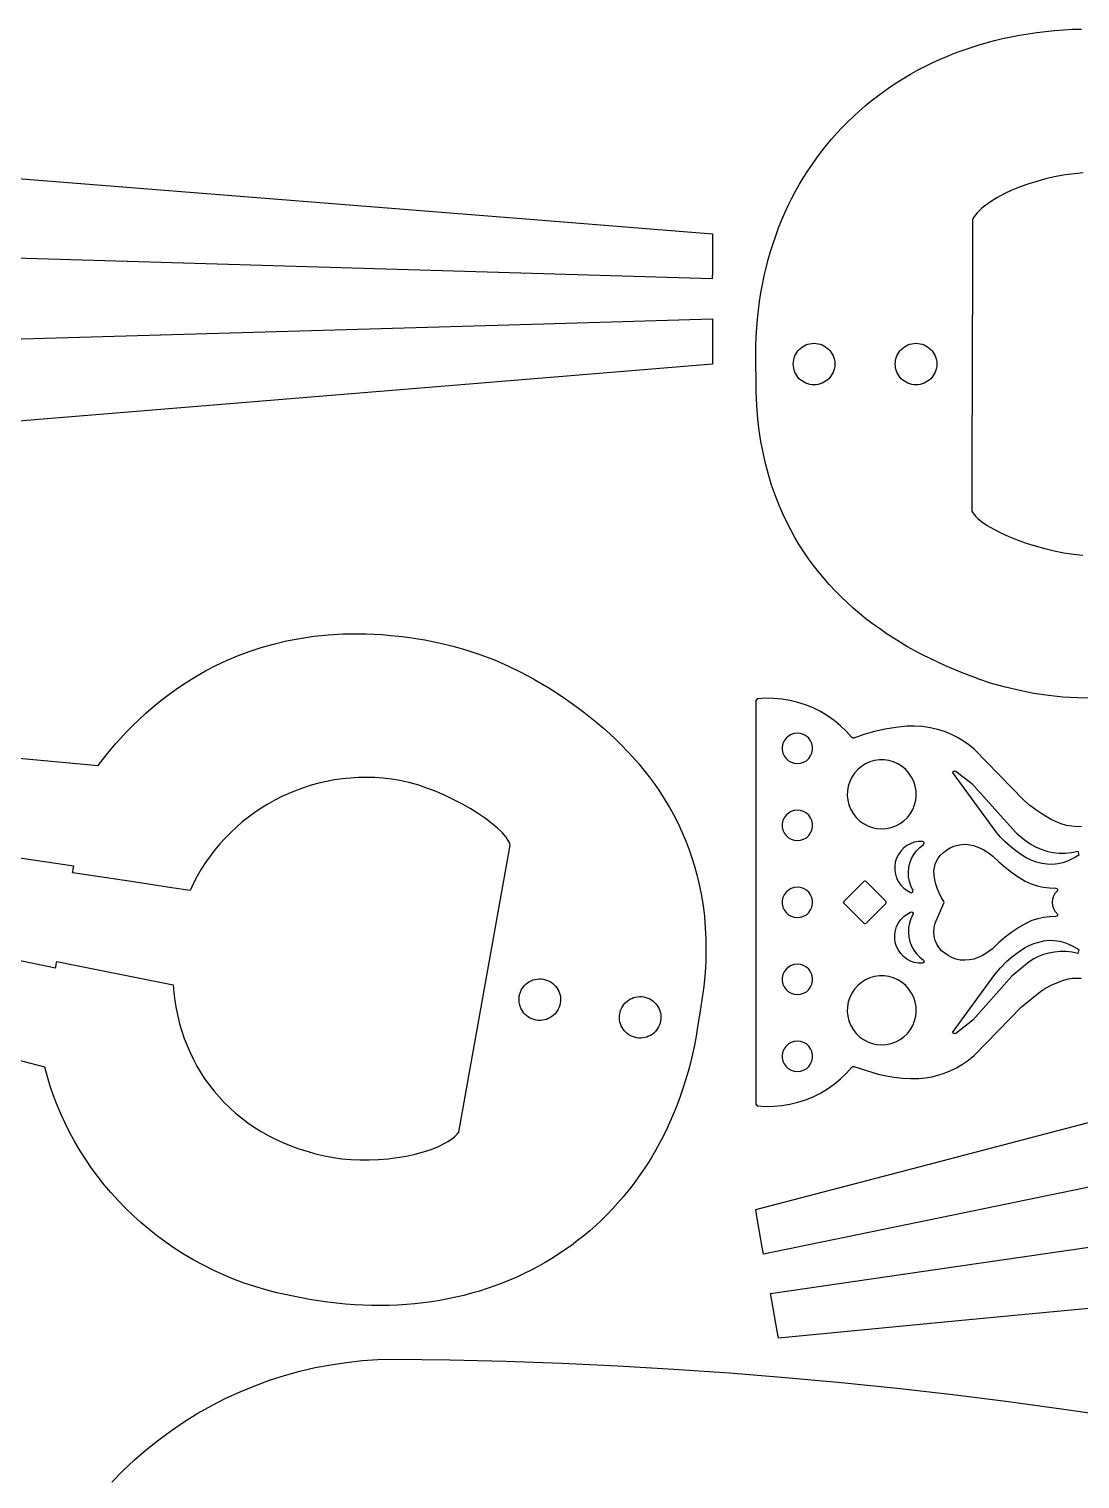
# Model space of a CAD drawing. Extents: x 0 to 1250, y 0 to 2500.
# Drawn here: x 922.2 to 984.1, y 642.6 to 728.1 of the extents above; entities that cross this region are included whole.
import ezdxf

# ---------------------------------------------------------------- set-up
doc = ezdxf.new("R2010")
doc.units = 0
doc.layers.get('0').update_dxf_attribs({"linetype": 'CONTINUOUS', "lineweight": 25})

msp = doc.modelspace()

# ---------------------------------------------------------------- linework, layer by layer
for points in [[(984.846, 688.646), (983.993, 688.664), (983.138, 688.718), (982.286, 688.808), (981.437, 688.934), (980.595, 689.096), (979.761, 689.294), (978.937, 689.528), (978.127, 689.797), (978.124, 689.798), (978.117, 689.801), (978.11, 689.803), (978.107, 689.804), (977.153, 690.166), (976.219, 690.56), (975.76, 690.769), (975.306, 690.986), (974.859, 691.213), (974.418, 691.448), (973.983, 691.691), (973.556, 691.944), (973.135, 692.205), (972.722, 692.476), (972.316, 692.755), (971.918, 693.044), (971.529, 693.343), (971.148, 693.651), (970.776, 693.969), (970.412, 694.297), (970.058, 694.634), (969.714, 694.981), (969.379, 695.339), (969.055, 695.707), (968.74, 696.085), (968.437, 696.474), (968.144, 696.873), (967.863, 697.283), (967.593, 697.704), (967.335, 698.136), (967.089, 698.579), (966.855, 699.033), (966.634, 699.499), (966.426, 699.975), (966.182, 700.594), (965.963, 701.221), (965.769, 701.854), (965.6, 702.494), (965.455, 703.14), (965.332, 703.791), (965.232, 704.447), (965.154, 705.108), (965.091, 705.924), (965.058, 706.724), (965.043, 707.524), (965.029, 708.337), (965.024, 708.886), (965.031, 709.429), (965.051, 709.967), (965.082, 710.499), (965.126, 711.025), (965.182, 711.545), (965.25, 712.059), (965.33, 712.567), (965.421, 713.069), (965.524, 713.564), (965.638, 714.053), (965.763, 714.536), (965.9, 715.011), (966.048, 715.48), (966.206, 715.942), (966.375, 716.397), (966.555, 716.845), (966.746, 717.286), (966.947, 717.72), (967.158, 718.146), (967.379, 718.565), (967.611, 718.976), (967.852, 719.38), (968.103, 719.776), (968.364, 720.164), (968.635, 720.544), (968.914, 720.917), (969.204, 721.281), (969.502, 721.636), (969.809, 721.984), (970.126, 722.323), (970.451, 722.653), (970.785, 722.975), (971.127, 723.288), (971.478, 723.593), (971.837, 723.888), (972.205, 724.175), (972.58, 724.452), (972.964, 724.72), (973.355, 724.979), (973.754, 725.228), (974.161, 725.468), (974.575, 725.698), (974.997, 725.919), (975.425, 726.13), (975.861, 726.331), (976.304, 726.522), (976.754, 726.702), (977.21, 726.873), (977.673, 727.033), (978.143, 727.183), (978.618, 727.322), (979.101, 727.451), (979.589, 727.57), (980.083, 727.677), (980.583, 727.773), (981.089, 727.859), (981.601, 727.933), (982.118, 727.996), (982.64, 728.048), (983.168, 728.089), (983.701, 728.118), (984.239, 728.136)], [(908.381, 720.364), (930.417, 718.609), (952.453, 716.854), (962.469, 716.057), (962.469, 715.64), (962.468, 714.724), (962.467, 713.807), (962.466, 713.39), (952.511, 713.686), (930.611, 714.336), (908.71, 714.986)], [(984.341, 719.64), (983.817, 719.596), (983.282, 719.525), (982.741, 719.428), (982.199, 719.308), (981.662, 719.165), (981.136, 719.002), (980.626, 718.821), (980.138, 718.622), (979.678, 718.408), (979.251, 718.18), (978.863, 717.941), (978.52, 717.691), (978.367, 717.562), (978.227, 717.432), (978.101, 717.3), (977.989, 717.167), (977.893, 717.032), (977.813, 716.896), (977.807, 714.208), (977.793, 708.295), (977.78, 702.381), (977.774, 699.693), (977.827, 699.594), (977.899, 699.491), (977.989, 699.386), (978.097, 699.28), (978.361, 699.063), (978.684, 698.843), (979.06, 698.624), (979.483, 698.408), (979.946, 698.197), (980.442, 697.996), (980.966, 697.806), (981.51, 697.632), (982.068, 697.475), (982.634, 697.339), (983.202, 697.227), (983.764, 697.141), (984.315, 697.085)], [(908.704, 709.475), (930.609, 710.109), (952.513, 710.743), (962.469, 711.031), (962.469, 710.613), (962.469, 709.694), (962.469, 708.774), (962.469, 708.356), (952.45, 707.534), (930.41, 705.725), (908.37, 703.917)], [(916.242, 685.609), (926.251, 684.679), (926.717, 685.285), (927.271, 685.952), (927.582, 686.302), (927.916, 686.66), (928.273, 687.026), (928.653, 687.395), (929.058, 687.767), (929.486, 688.139), (929.938, 688.51), (930.415, 688.876), (930.917, 689.235), (931.443, 689.587), (931.995, 689.928), (932.573, 690.257), (933.176, 690.571), (933.805, 690.868), (934.461, 691.147), (935.143, 691.404), (935.853, 691.638), (936.589, 691.847), (937.353, 692.029), (938.144, 692.182), (938.963, 692.303), (939.811, 692.39), (940.687, 692.441), (941.592, 692.455), (942.055, 692.447), (942.525, 692.429), (943.003, 692.4), (943.488, 692.36), (943.981, 692.309), (944.481, 692.247), (944.988, 692.174), (945.503, 692.088), (946.34, 691.922), (947.172, 691.721), (947.996, 691.484), (948.81, 691.213), (949.612, 690.907), (950.399, 690.567), (951.169, 690.194), (951.92, 689.788), (951.923, 689.787), (951.93, 689.783), (951.936, 689.779), (951.939, 689.778), (952.815, 689.256), (953.667, 688.706), (954.083, 688.42), (954.491, 688.127), (954.893, 687.827), (955.286, 687.519), (955.672, 687.203), (956.049, 686.88), (956.418, 686.55), (956.778, 686.212), (957.129, 685.866), (957.47, 685.512), (957.802, 685.15), (958.124, 684.781), (958.436, 684.403), (958.736, 684.017), (959.027, 683.624), (959.305, 683.222), (959.573, 682.811), (959.829, 682.393), (960.072, 681.966), (960.304, 681.53), (960.522, 681.086), (960.728, 680.633), (960.921, 680.172), (961.1, 679.702), (961.265, 679.223), (961.417, 678.735), (961.554, 678.238), (961.676, 677.733), (961.809, 677.081), (961.916, 676.426), (961.996, 675.768), (962.052, 675.109), (962.083, 674.447), (962.091, 673.785), (962.075, 673.121), (962.037, 672.457), (961.958, 671.643), (961.851, 670.849), (961.727, 670.058), (961.6, 669.256), (961.509, 668.714), (961.408, 668.18), (961.295, 667.654), (961.172, 667.136), (961.037, 666.625), (960.892, 666.122), (960.736, 665.628), (960.569, 665.142), (960.392, 664.663), (960.205, 664.193), (960.007, 663.732), (959.8, 663.279), (959.583, 662.834), (959.356, 662.398), (959.12, 661.97), (958.874, 661.551), (958.619, 661.141), (958.355, 660.74), (958.082, 660.348), (957.8, 659.965), (957.509, 659.591), (957.21, 659.226), (956.902, 658.87), (956.586, 658.524), (956.262, 658.187), (955.929, 657.86), (955.589, 657.542), (955.241, 657.233), (954.885, 656.935), (954.522, 656.646), (954.152, 656.367), (953.774, 656.098), (953.39, 655.839), (952.998, 655.59), (952.6, 655.351), (952.194, 655.123), (951.783, 654.904), (951.365, 654.697), (950.941, 654.499), (950.51, 654.312), (950.074, 654.136), (949.632, 653.97), (949.184, 653.815), (948.731, 653.671), (948.272, 653.538), (947.808, 653.416), (947.338, 653.305), (946.864, 653.205), (946.385, 653.116), (945.901, 653.039), (945.413, 652.973), (944.92, 652.918), (944.423, 652.875), (943.922, 652.843), (943.416, 652.824), (942.907, 652.815), (942.394, 652.819), (941.877, 652.835), (941.357, 652.862), (940.833, 652.902), (940.307, 652.953), (939.777, 653.017), (939.244, 653.093), (938.709, 653.182), (938.227, 653.27), (937.746, 653.364), (937.266, 653.465), (936.789, 653.574), (936.133, 653.742), (935.488, 653.932), (934.855, 654.143), (934.235, 654.375), (933.627, 654.627), (933.032, 654.899), (932.45, 655.19), (931.881, 655.5), (931.326, 655.827), (930.785, 656.171), (930.259, 656.533), (929.747, 656.91), (929.25, 657.303), (928.769, 657.71), (928.304, 658.132), (927.854, 658.567), (927.421, 659.015), (927.004, 659.476), (926.604, 659.948), (926.222, 660.432), (925.857, 660.926), (925.511, 661.43), (925.182, 661.944), (924.872, 662.466), (924.581, 662.997), (924.309, 663.535), (924.057, 664.08), (923.825, 664.632), (923.613, 665.189), (923.421, 665.751), (923.25, 666.318), (923.101, 666.889), (913.375, 669.414)], [(984.242, 681.089), (983.993, 681.071), (983.67, 681.092), (983.351, 681.146), (983.038, 681.231), (982.736, 681.348), (982.447, 681.494), (982.012, 681.744), (981.595, 682.021), (981.197, 682.324), (980.819, 682.653), (977.903, 685.65), (977.596, 685.898), (977.271, 686.125), (976.933, 686.329), (976.58, 686.509), (976.217, 686.664), (975.774, 686.805), (975.322, 686.909), (974.862, 686.976), (974.399, 687.005), (973.934, 686.995), (973.293, 686.932), (972.658, 686.83), (972.029, 686.691), (971.41, 686.513), (970.803, 686.299), (970.743, 686.296), (970.692, 686.329), (970.37, 686.689), (970.022, 687.023), (969.65, 687.331), (969.256, 687.609), (968.842, 687.857), (968.41, 688.073), (967.964, 688.256), (967.505, 688.405), (967.035, 688.519), (966.559, 688.598), (966.078, 688.64), (965.596, 688.646), (965.114, 688.616), (965.024, 688.516), (965.024, 664.696), (965.114, 664.596), (965.596, 664.566), (966.078, 664.572), (966.559, 664.615), (967.035, 664.693), (967.505, 664.807), (967.964, 664.956), (968.41, 665.139), (968.842, 665.355), (969.256, 665.603), (969.65, 665.882), (970.022, 666.189), (970.37, 666.524), (970.692, 666.884), (970.743, 666.916), (970.803, 666.914), (972.237, 666.474), (972.712, 666.365), (973.192, 666.286), (973.677, 666.235), (974.163, 666.214), (974.65, 666.221), (975.029, 666.256), (975.403, 666.317), (975.772, 666.405), (976.134, 666.519), (976.487, 666.659), (976.866, 666.847), (977.23, 667.062), (977.578, 667.303), (977.909, 667.567), (980.698, 670.45), (981.82, 671.346), (982.125, 671.542), (982.445, 671.716), (982.776, 671.866), (983.118, 671.991), (983.467, 672.091), (983.717, 672.131), (983.969, 672.142), (984.22, 672.124)], [(913.984, 674.767), (923.736, 672.748), (923.746, 672.807), (923.769, 672.936), (923.791, 673.065), (923.801, 673.124), (924.874, 672.907), (927.233, 672.429), (929.592, 671.952), (930.664, 671.734), (930.707, 671.263), (930.766, 670.797), (930.844, 670.338), (930.938, 669.885), (931.05, 669.44), (931.178, 669.002), (931.324, 668.572), (931.486, 668.151), (931.664, 667.738), (931.86, 667.334), (932.072, 666.94), (932.3, 666.555), (932.544, 666.181), (932.804, 665.818), (933.081, 665.465), (933.373, 665.125), (933.681, 664.795), (934.005, 664.479), (934.344, 664.175), (934.699, 663.884), (935.069, 663.606), (935.454, 663.342), (935.854, 663.092), (936.269, 662.858), (936.699, 662.637), (937.144, 662.433), (937.604, 662.244), (938.078, 662.071), (938.566, 661.916), (939.069, 661.776), (939.586, 661.655), (940.117, 661.551), (940.618, 661.478), (941.142, 661.43), (941.681, 661.407), (942.231, 661.408), (942.786, 661.433), (943.339, 661.48), (943.886, 661.549), (944.419, 661.639), (944.934, 661.75), (945.424, 661.881), (945.884, 662.031), (946.308, 662.2), (946.69, 662.387), (946.863, 662.486), (947.023, 662.59), (947.17, 662.698), (947.303, 662.81), (947.421, 662.926), (947.524, 663.046), (947.997, 665.692), (949.037, 671.513), (950.077, 677.335), (950.55, 679.981), (950.515, 680.088), (950.461, 680.202), (950.391, 680.321), (950.303, 680.444), (950.081, 680.704), (949.801, 680.976), (949.469, 681.257), (949.09, 681.544), (948.671, 681.831), (948.217, 682.116), (947.734, 682.393), (947.228, 682.66), (946.706, 682.911), (946.172, 683.143), (945.632, 683.352), (945.093, 683.534), (944.561, 683.685), (944.041, 683.801), (943.548, 683.877), (943.058, 683.932), (942.569, 683.965), (942.083, 683.978), (941.601, 683.97), (941.123, 683.942), (940.649, 683.894), (940.179, 683.827), (939.716, 683.741), (939.257, 683.636), (938.806, 683.512), (938.361, 683.371), (937.923, 683.212), (937.493, 683.036), (937.072, 682.843), (936.659, 682.633), (936.256, 682.407), (935.862, 682.165), (935.479, 681.907), (935.107, 681.635), (934.746, 681.347), (934.397, 681.045), (934.06, 680.729), (933.736, 680.399), (933.425, 680.056), (933.128, 679.7), (932.846, 679.331), (932.578, 678.949), (932.326, 678.556), (932.09, 678.151), (931.87, 677.734), (931.666, 677.307), (930.583, 677.471), (928.199, 677.832), (925.815, 678.193), (924.731, 678.357), (924.742, 678.419), (924.767, 678.553), (924.791, 678.687), (924.802, 678.748), (914.947, 680.194)], [(996.704, 662.281), (975.243, 657.853), (965.488, 655.841), (965.415, 656.252), (965.256, 657.158), (965.097, 658.064), (965.024, 658.475), (974.747, 661.025), (996.139, 666.633)], [(998.369, 653.944), (976.363, 651.845), (966.361, 650.892), (966.289, 651.302), (966.131, 652.205), (965.973, 653.108), (965.901, 653.518), (975.755, 654.956), (997.436, 658.118)], [(927.055, 642.4), (927.707, 643.066), (928.384, 643.705), (929.088, 644.316), (929.815, 644.898), (930.565, 645.45), (931.338, 645.971), (932.13, 646.461), (932.942, 646.918), (933.771, 647.342), (934.618, 647.732), (935.479, 648.087), (936.354, 648.407), (937.241, 648.692), (938.139, 648.94), (939.046, 649.152), (939.961, 649.327), (940.882, 649.464), (941.809, 649.565), (942.738, 649.627), (943.669, 649.652), (946.975, 649.609), (950.28, 649.529), (953.585, 649.412), (956.887, 649.258), (960.188, 649.068), (963.486, 648.841), (966.782, 648.577), (970.074, 648.277), (973.363, 647.94), (976.648, 647.567), (979.929, 647.157), (983.205, 646.711), (986.476, 646.228)]]:
    msp.add_lwpolyline(points)
for points in [[(967.239, 708.369), (967.245, 708.494), (967.264, 708.616), (967.294, 708.733), (967.335, 708.846), (967.387, 708.953), (967.448, 709.054), (967.518, 709.148), (967.597, 709.235), (967.684, 709.314), (967.779, 709.385), (967.88, 709.446), (967.987, 709.498), (968.099, 709.539), (968.217, 709.569), (968.338, 709.588), (968.464, 709.594), (968.589, 709.588), (968.711, 709.569), (968.828, 709.539), (968.941, 709.498), (969.048, 709.446), (969.149, 709.385), (969.243, 709.314), (969.33, 709.235), (969.409, 709.148), (969.48, 709.054), (969.541, 708.953), (969.592, 708.846), (969.634, 708.733), (969.664, 708.616), (969.682, 708.494), (969.689, 708.369), (969.682, 708.244), (969.664, 708.122), (969.634, 708.005), (969.592, 707.892), (969.541, 707.785), (969.48, 707.684), (969.409, 707.59), (969.33, 707.503), (969.243, 707.424), (969.149, 707.353), (969.048, 707.292), (968.941, 707.24), (968.828, 707.199), (968.711, 707.169), (968.589, 707.15), (968.464, 707.144), (968.338, 707.15), (968.217, 707.169), (968.099, 707.199), (967.987, 707.24), (967.88, 707.292), (967.779, 707.353), (967.684, 707.424), (967.597, 707.503), (967.518, 707.59), (967.448, 707.684), (967.387, 707.785), (967.335, 707.892), (967.294, 708.005), (967.264, 708.122), (967.245, 708.244)], [(973.254, 708.369), (973.26, 708.494), (973.278, 708.616), (973.309, 708.733), (973.35, 708.846), (973.401, 708.953), (973.463, 709.054), (973.533, 709.148), (973.612, 709.235), (973.699, 709.314), (973.794, 709.385), (973.895, 709.446), (974.002, 709.498), (974.114, 709.539), (974.232, 709.569), (974.353, 709.588), (974.479, 709.594), (974.604, 709.588), (974.725, 709.569), (974.843, 709.539), (974.955, 709.498), (975.062, 709.446), (975.163, 709.385), (975.258, 709.314), (975.345, 709.235), (975.424, 709.148), (975.494, 709.054), (975.556, 708.953), (975.607, 708.846), (975.649, 708.733), (975.679, 708.616), (975.697, 708.494), (975.703, 708.369), (975.697, 708.244), (975.679, 708.122), (975.649, 708.005), (975.607, 707.892), (975.556, 707.785), (975.494, 707.684), (975.424, 707.59), (975.345, 707.503), (975.258, 707.424), (975.163, 707.353), (975.062, 707.292), (974.955, 707.24), (974.843, 707.199), (974.725, 707.169), (974.604, 707.15), (974.479, 707.144), (974.353, 707.15), (974.232, 707.169), (974.114, 707.199), (974.002, 707.24), (973.895, 707.292), (973.794, 707.353), (973.699, 707.424), (973.612, 707.503), (973.533, 707.59), (973.463, 707.684), (973.401, 707.785), (973.35, 707.892), (973.309, 708.005), (973.278, 708.122), (973.26, 708.244)], [(967.486, 684.792), (967.673, 684.812), (967.852, 684.87), (968.015, 684.964), (968.154, 685.09), (968.265, 685.242), (968.342, 685.414), (968.381, 685.598), (968.381, 685.786), (968.342, 685.97), (968.265, 686.142), (968.154, 686.294), (968.015, 686.42), (967.852, 686.514), (967.673, 686.573), (967.486, 686.592), (967.298, 686.573), (967.12, 686.514), (966.957, 686.42), (966.817, 686.294), (966.706, 686.142), (966.63, 685.97), (966.591, 685.786), (966.591, 685.598), (966.63, 685.414), (966.706, 685.242), (966.817, 685.09), (966.957, 684.964), (967.12, 684.87), (967.298, 684.812)], [(972.459, 680.946), (972.742, 680.966), (973.019, 681.024), (973.286, 681.121), (973.536, 681.255), (973.765, 681.421), (973.97, 681.618), (974.144, 681.842), (974.286, 682.087), (974.392, 682.35), (974.461, 682.625), (974.49, 682.907), (974.481, 683.191), (974.431, 683.47), (974.344, 683.74), (974.219, 683.995), (974.061, 684.23), (973.871, 684.441), (973.654, 684.623), (973.413, 684.773), (973.154, 684.889), (972.882, 684.967), (972.601, 685.006), (972.317, 685.006), (972.036, 684.967), (971.764, 684.889), (971.505, 684.773), (971.264, 684.623), (971.047, 684.441), (970.857, 684.23), (970.699, 683.995), (970.574, 683.74), (970.487, 683.47), (970.437, 683.191), (970.428, 682.907), (970.457, 682.625), (970.526, 682.35), (970.632, 682.087), (970.774, 681.842), (970.948, 681.618), (971.152, 681.421), (971.382, 681.255), (971.632, 681.121), (971.899, 681.024), (972.176, 680.966)], [(984.078, 679.39), (983.892, 679.275), (983.698, 679.171), (983.422, 679.043), (983.133, 678.946), (982.835, 678.881), (982.532, 678.847), (982.21, 678.86), (981.89, 678.906), (981.577, 678.985), (981.273, 679.096), (980.983, 679.237), (980.708, 679.408), (980.369, 679.644), (980.046, 679.901), (979.739, 680.178), (979.451, 680.473), (979.182, 680.786), (976.64, 684.288), (976.728, 684.37), (976.835, 684.343), (977.778, 683.614), (980.167, 680.94), (980.404, 680.693), (980.659, 680.464), (980.93, 680.254), (981.216, 680.065), (981.527, 679.887), (981.855, 679.74), (982.195, 679.627), (982.545, 679.549), (982.914, 679.511), (983.285, 679.51), (983.654, 679.546), (984.018, 679.619)], [(967.486, 680.249), (967.673, 680.269), (967.852, 680.327), (968.015, 680.421), (968.154, 680.547), (968.265, 680.699), (968.342, 680.871), (968.381, 681.055), (968.381, 681.243), (968.342, 681.427), (968.265, 681.599), (968.154, 681.751), (968.015, 681.877), (967.852, 681.971), (967.673, 682.029), (967.486, 682.049), (967.298, 682.029), (967.12, 681.971), (966.957, 681.877), (966.817, 681.751), (966.706, 681.599), (966.63, 681.427), (966.591, 681.243), (966.591, 681.055), (966.63, 680.871), (966.706, 680.699), (966.817, 680.547), (966.957, 680.421), (967.12, 680.327), (967.298, 680.269)], [(974.163, 677.181), (974.224, 677.174), (974.277, 677.205), (974.302, 677.261), (974.29, 677.321), (974.171, 677.571), (974.087, 677.834), (974.038, 678.106), (974.027, 678.382), (974.052, 678.657), (974.114, 678.926), (974.212, 679.184), (974.343, 679.427), (974.505, 679.651), (974.696, 679.85), (974.912, 680.023), (974.949, 680.072), (974.951, 680.133), (974.916, 680.184), (974.859, 680.205), (974.616, 680.196), (974.378, 680.149), (974.15, 680.067), (973.937, 679.951), (973.744, 679.804), (973.576, 679.629), (973.437, 679.43), (973.33, 679.212), (973.258, 678.981), (973.222, 678.741), (973.223, 678.499), (973.261, 678.259), (973.336, 678.028), (973.445, 677.812), (973.586, 677.614), (973.755, 677.44), (973.949, 677.295)], [(982.824, 675.886), (982.819, 675.827), (982.781, 675.781), (982.724, 675.764), (982.365, 675.757), (982.008, 675.715), (981.657, 675.638), (981.315, 675.528), (980.986, 675.385), (980.552, 675.128), (980.134, 674.846), (979.733, 674.542), (979.349, 674.215), (978.985, 673.867), (978.8, 673.72), (978.605, 673.588), (978.399, 673.472), (978.154, 673.349), (977.895, 673.259), (977.626, 673.205), (977.352, 673.186), (977.079, 673.204), (976.835, 673.26), (976.601, 673.346), (976.379, 673.46), (976.172, 673.6), (975.99, 673.752), (975.835, 673.93), (975.708, 674.13), (975.614, 674.348), (975.557, 674.6), (975.535, 674.859), (975.551, 675.117), (975.603, 675.371), (976.119, 676.555), (976.134, 676.606), (976.119, 676.658), (975.971, 676.907), (975.842, 677.166), (975.732, 677.434), (975.642, 677.684), (975.58, 677.942), (975.545, 678.206), (975.539, 678.471), (975.562, 678.665), (975.61, 678.854), (975.683, 679.034), (975.78, 679.204), (975.93, 679.39), (976.101, 679.556), (976.292, 679.7), (976.498, 679.82), (976.718, 679.914), (976.943, 679.982), (977.175, 680.021), (977.411, 680.029), (977.645, 680.007), (977.875, 679.956), (978.181, 679.843), (978.474, 679.7), (978.75, 679.527), (979.008, 679.327), (979.359, 678.994), (979.727, 678.679), (980.111, 678.385), (980.51, 678.111), (980.923, 677.859), (981.263, 677.705), (981.617, 677.586), (981.981, 677.503), (982.351, 677.457), (982.724, 677.448), (982.781, 677.431), (982.819, 677.385), (982.824, 677.326), (982.794, 677.274), (982.67, 677.134), (982.578, 676.971), (982.52, 676.793), (982.501, 676.606), (982.52, 676.42), (982.578, 676.241), (982.67, 676.078), (982.794, 675.938)], [(971.534, 675.378), (972.691, 676.536), (972.717, 676.58), (972.717, 676.632), (972.691, 676.677), (971.534, 677.834), (971.489, 677.86), (971.437, 677.86), (971.392, 677.834), (970.235, 676.677), (970.209, 676.632), (970.209, 676.58), (970.235, 676.536), (971.392, 675.378), (971.437, 675.352), (971.489, 675.352)], [(967.486, 675.706), (967.673, 675.726), (967.852, 675.784), (968.015, 675.878), (968.154, 676.004), (968.265, 676.156), (968.342, 676.328), (968.381, 676.512), (968.381, 676.7), (968.342, 676.884), (968.265, 677.056), (968.154, 677.208), (968.015, 677.334), (967.852, 677.428), (967.673, 677.486), (967.486, 677.506), (967.298, 677.486), (967.12, 677.428), (966.957, 677.334), (966.817, 677.208), (966.706, 677.056), (966.63, 676.884), (966.591, 676.7), (966.591, 676.512), (966.63, 676.328), (966.706, 676.156), (966.817, 676.004), (966.957, 675.878), (967.12, 675.784), (967.298, 675.726)], [(974.949, 673.141), (974.951, 673.079), (974.916, 673.029), (974.859, 673.008), (974.616, 673.017), (974.378, 673.063), (974.15, 673.145), (973.937, 673.261), (973.744, 673.408), (973.576, 673.584), (973.437, 673.782), (973.33, 674), (973.258, 674.231), (973.222, 674.471), (973.223, 674.714), (973.261, 674.953), (973.336, 675.184), (973.445, 675.401), (973.586, 675.598), (973.755, 675.772), (973.949, 675.918), (974.163, 676.032), (974.224, 676.038), (974.277, 676.007), (974.302, 675.951), (974.29, 675.891), (974.171, 675.642), (974.087, 675.379), (974.038, 675.107), (974.027, 674.831), (974.052, 674.556), (974.114, 674.287), (974.212, 674.028), (974.343, 673.785), (974.505, 673.562), (974.696, 673.362), (974.912, 673.19)], [(982.629, 674.354), (982.938, 674.31), (983.241, 674.233), (983.534, 674.126), (983.814, 673.988), (984.078, 673.822), (984.018, 673.593), (983.679, 673.663), (983.336, 673.7), (982.99, 673.705), (982.646, 673.676), (982.305, 673.615), (982.001, 673.525), (981.706, 673.409), (981.421, 673.269), (981.15, 673.104), (980.137, 672.242), (977.837, 669.653), (976.835, 668.869), (976.728, 668.842), (976.64, 668.925), (979.119, 672.35), (979.454, 672.743), (979.818, 673.108), (980.21, 673.445), (980.625, 673.751), (980.88, 673.917), (981.148, 674.059), (981.429, 674.176), (981.718, 674.266), (982.015, 674.33), (982.317, 674.366)], [(967.486, 671.163), (967.673, 671.183), (967.852, 671.241), (968.015, 671.335), (968.154, 671.461), (968.265, 671.613), (968.342, 671.785), (968.381, 671.969), (968.381, 672.157), (968.342, 672.341), (968.265, 672.513), (968.154, 672.665), (968.015, 672.791), (967.852, 672.885), (967.673, 672.943), (967.486, 672.963), (967.298, 672.943), (967.12, 672.885), (966.957, 672.791), (966.817, 672.665), (966.706, 672.513), (966.63, 672.341), (966.591, 672.157), (966.591, 671.969), (966.63, 671.785), (966.706, 671.613), (966.817, 671.461), (966.957, 671.335), (967.12, 671.241), (967.298, 671.183)], [(953.495, 670.652), (953.467, 670.53), (953.427, 670.413), (953.377, 670.303), (953.317, 670.199), (953.248, 670.103), (953.17, 670.014), (953.084, 669.933), (952.991, 669.861), (952.892, 669.799), (952.786, 669.746), (952.676, 669.703), (952.562, 669.671), (952.444, 669.65), (952.323, 669.64), (952.2, 669.643), (952.076, 669.658), (951.953, 669.686), (951.837, 669.726), (951.726, 669.776), (951.623, 669.836), (951.526, 669.905), (951.437, 669.983), (951.357, 670.069), (951.285, 670.162), (951.222, 670.262), (951.169, 670.367), (951.126, 670.477), (951.094, 670.591), (951.073, 670.709), (951.064, 670.83), (951.066, 670.953), (951.082, 671.078), (951.11, 671.2), (951.149, 671.316), (951.199, 671.427), (951.259, 671.53), (951.329, 671.627), (951.407, 671.716), (951.493, 671.796), (951.586, 671.868), (951.685, 671.931), (951.79, 671.984), (951.9, 672.027), (952.015, 672.059), (952.133, 672.08), (952.254, 672.09), (952.377, 672.087), (952.501, 672.071), (952.623, 672.043), (952.74, 672.004), (952.85, 671.954), (952.954, 671.894), (953.05, 671.824), (953.139, 671.746), (953.22, 671.661), (953.292, 671.568), (953.355, 671.468), (953.408, 671.363), (953.45, 671.253), (953.483, 671.138), (953.504, 671.021), (953.513, 670.9), (953.51, 670.777)], [(972.459, 668.201), (972.742, 668.221), (973.019, 668.28), (973.286, 668.377), (973.536, 668.51), (973.765, 668.677), (973.97, 668.874), (974.144, 669.097), (974.286, 669.343), (974.392, 669.606), (974.461, 669.881), (974.49, 670.163), (974.481, 670.447), (974.431, 670.726), (974.344, 670.995), (974.219, 671.25), (974.061, 671.485), (973.871, 671.696), (973.654, 671.878), (973.413, 672.029), (973.154, 672.144), (972.882, 672.222), (972.601, 672.262), (972.317, 672.262), (972.036, 672.222), (971.764, 672.144), (971.505, 672.029), (971.264, 671.878), (971.047, 671.696), (970.857, 671.485), (970.699, 671.25), (970.574, 670.995), (970.487, 670.726), (970.437, 670.447), (970.428, 670.163), (970.457, 669.881), (970.526, 669.606), (970.632, 669.343), (970.774, 669.097), (970.948, 668.874), (971.152, 668.677), (971.382, 668.51), (971.632, 668.377), (971.899, 668.28), (972.176, 668.221)], [(959.418, 669.608), (959.39, 669.485), (959.351, 669.369), (959.301, 669.259), (959.241, 669.155), (959.171, 669.058), (959.093, 668.97), (959.007, 668.889), (958.914, 668.817), (958.815, 668.754), (958.71, 668.701), (958.6, 668.658), (958.485, 668.626), (958.367, 668.605), (958.246, 668.596), (958.123, 668.599), (957.999, 668.614), (957.877, 668.642), (957.76, 668.681), (957.65, 668.732), (957.546, 668.792), (957.45, 668.861), (957.361, 668.939), (957.28, 669.025), (957.208, 669.118), (957.146, 669.217), (957.092, 669.322), (957.05, 669.432), (957.017, 669.547), (956.996, 669.665), (956.987, 669.786), (956.99, 669.909), (957.005, 670.033), (957.033, 670.155), (957.073, 670.272), (957.123, 670.382), (957.183, 670.486), (957.252, 670.583), (957.33, 670.671), (957.416, 670.752), (957.509, 670.824), (957.608, 670.887), (957.714, 670.94), (957.824, 670.983), (957.938, 671.015), (958.056, 671.036), (958.177, 671.045), (958.3, 671.042), (958.424, 671.027), (958.547, 670.999), (958.663, 670.959), (958.774, 670.909), (958.877, 670.849), (958.974, 670.78), (959.063, 670.702), (959.143, 670.616), (959.215, 670.523), (959.278, 670.424), (959.331, 670.319), (959.374, 670.208), (959.406, 670.094), (959.427, 669.976), (959.436, 669.855), (959.434, 669.732)], [(967.486, 666.62), (967.673, 666.64), (967.852, 666.698), (968.015, 666.792), (968.154, 666.918), (968.265, 667.07), (968.342, 667.242), (968.381, 667.426), (968.381, 667.614), (968.342, 667.798), (968.265, 667.97), (968.154, 668.122), (968.015, 668.248), (967.852, 668.342), (967.673, 668.4), (967.486, 668.42), (967.298, 668.4), (967.12, 668.342), (966.957, 668.248), (966.817, 668.122), (966.706, 667.97), (966.63, 667.798), (966.591, 667.614), (966.591, 667.426), (966.63, 667.242), (966.706, 667.07), (966.817, 666.918), (966.957, 666.792), (967.12, 666.698), (967.298, 666.64)]]:
    msp.add_lwpolyline(points, close=True)

doc.saveas('drawing.dxf')
